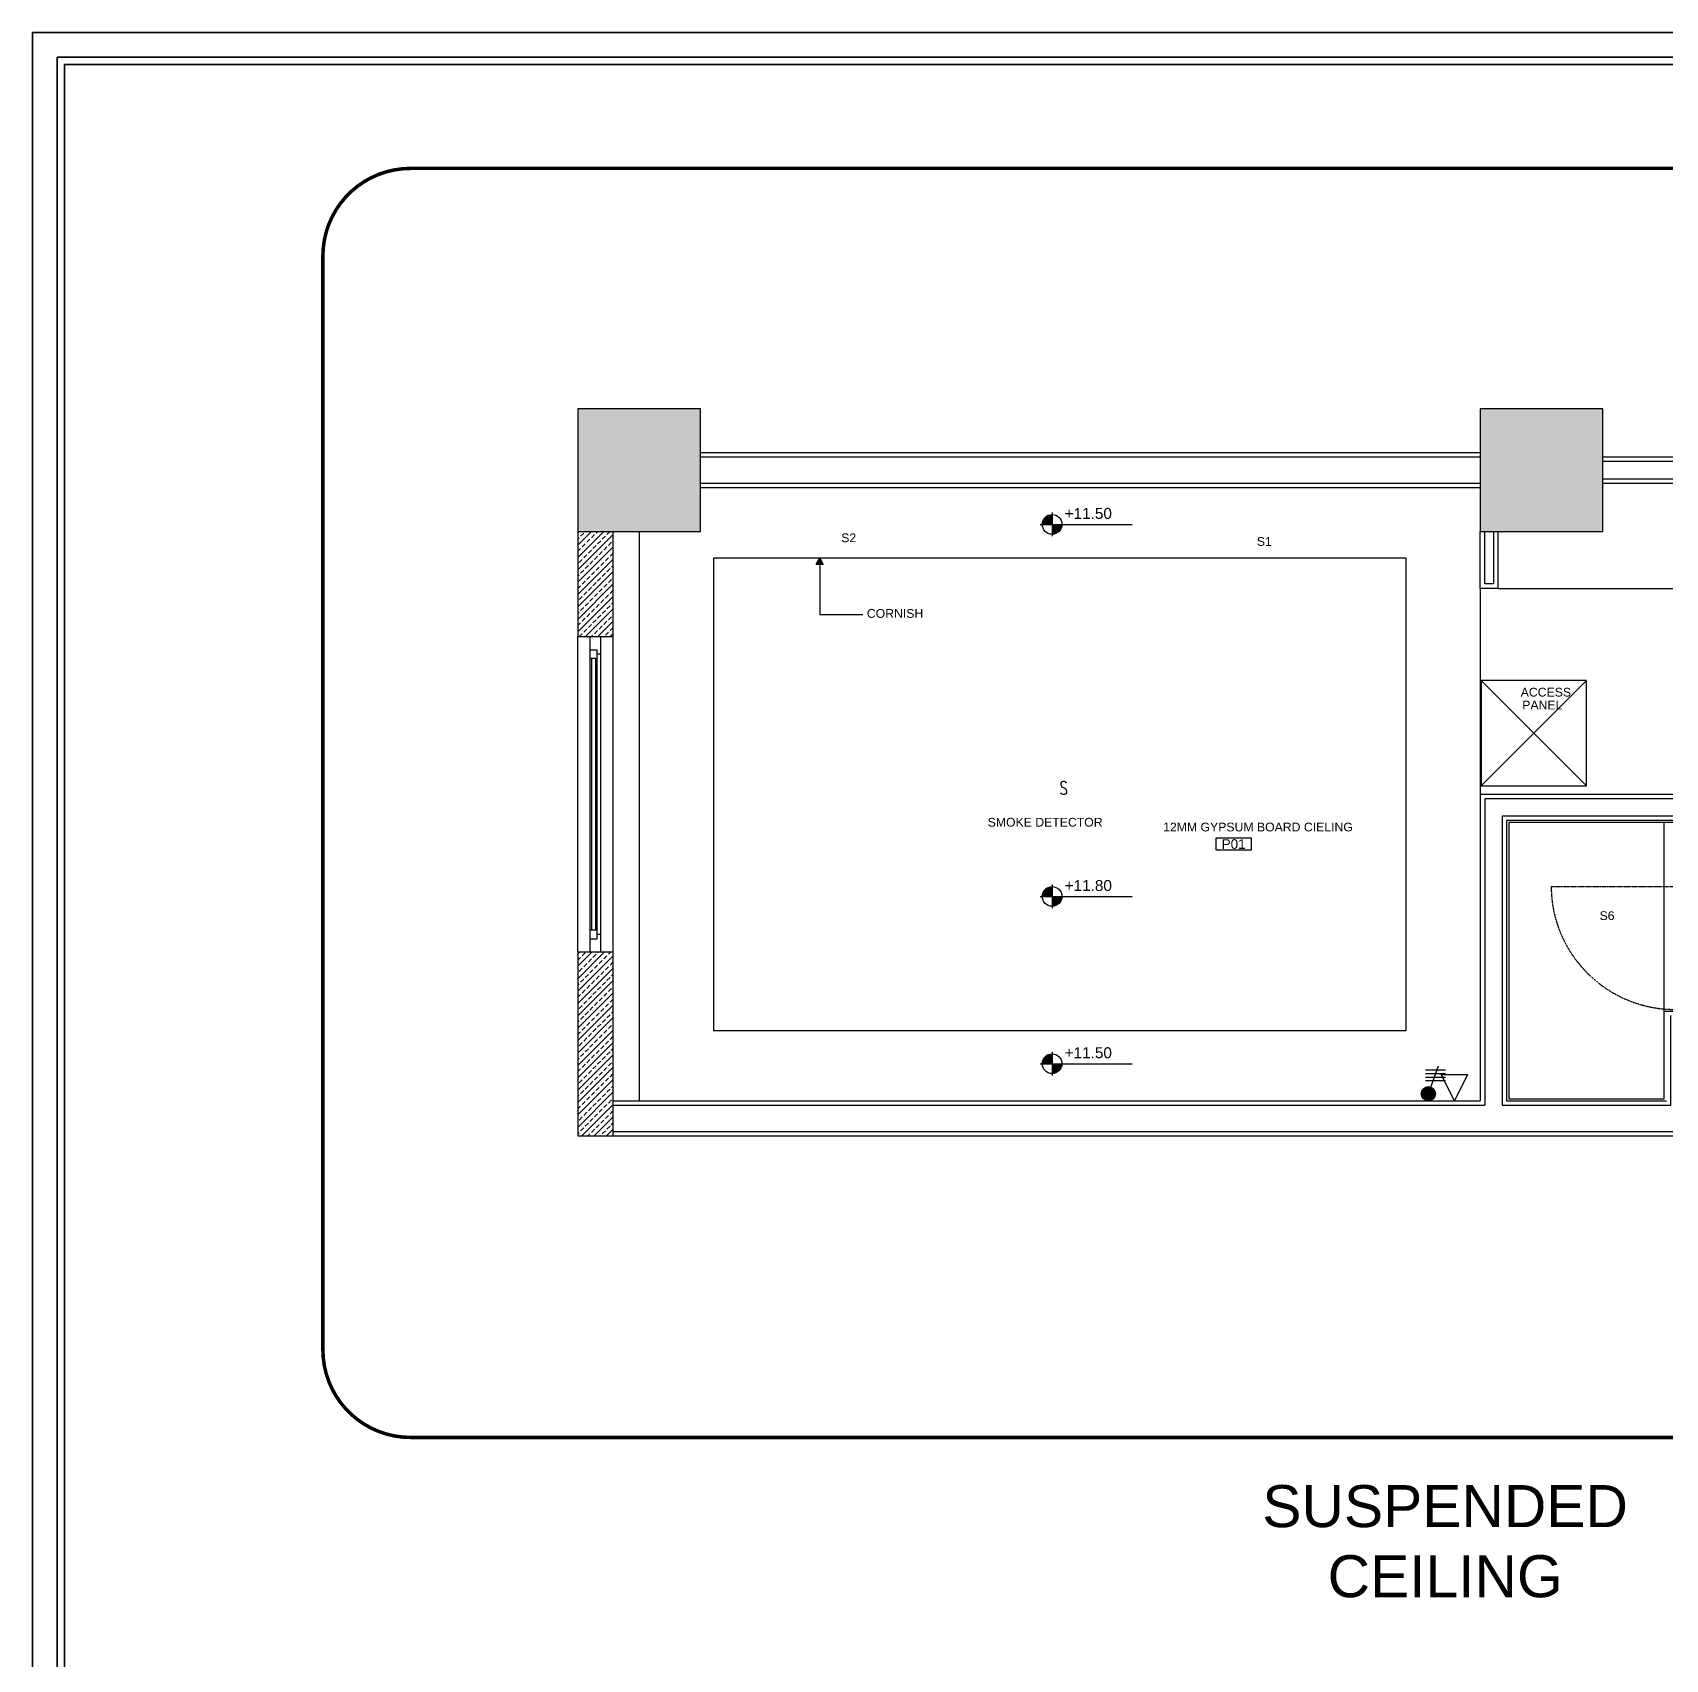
# Model space of a CAD drawing. Header units: centimetres. Extents: x -3207095 to 15275363, y -32656 to 4798027.
# Drawn here: x 699639 to 701037, y 4471799 to 4473191 of the extents above; entities that cross this region are included whole.
import ezdxf
from ezdxf.enums import TextEntityAlignment as Align

# ---------------------------------------------------------------- set-up
doc = ezdxf.new("R2010")
doc.units = ezdxf.units.CM
for name, pattern in [('DUZ', [500, 500]), ('HIDDEN', [0.375, 0.25, -0.125]), ('HIDDEN2', [0.1875, 0.125, -0.0625])]:
    doc.linetypes.add(name, pattern=pattern)
doc.layers.get('0').update_dxf_attribs({"color": 1, "linetype": 'DUZ'})
for name, color, linetype in [('a_asmatavan', 200, 'Continuous'), ('a_duvar_alcipan', 2, 'Continuous'), ('a_duvar_gazbeton', 3, 'Continuous'), ('a_duvar_tarama', 253, 'Continuous'), ('a_gorunus', 233, 'Continuous'), ('a_kolon', 4, 'Continuous'), ('a_kolon_tarama', 252, 'Continuous'), ('a_mobilya', 1, 'Continuous'), ('a_olcu', 30, 'Continuous'), ('a_pencere', 5, 'Continuous'), ('a_seramik', 241, 'Continuous'), ('a_vitrifiye', 195, 'Continuous'), ('a_yazi', 105, 'Continuous'), ('EL-L-LS', 181, 'Continuous'), ('MH-EL-TEL', 222, 'Continuous'), ('SMC-EL-FA', 33, 'Continuous'), ('SMC-EL-FA-TXT', 123, 'Continuous')]:
    doc.layers.add(name, color=color, linetype=linetype)
doc.layers.add('DUVAR', color=7, linetype='Continuous', lineweight=35)
doc.layers.add('EL-L-WIR', color=124, linetype='Continuous', lineweight=30)
doc.layers.get('EL-L-WIR').off()
doc.layers.get('SMC-EL-FA').off()
doc.styles.add('ARIEL100SD', font='arial.ttf')
doc.styles.add('ARIEL20S', font='arial.ttf')
doc.styles.add('ROMANS', font='romans.shx')
doc.styles.add('TBPL+0.00$0$ARIEL100S', font='arial.ttf', dxfattribs={"height": 300})
pattern_1 = [(45, (700256.852, 4472892.64), (-5.3033, 5.3033), []), (45, (700262.155, 4472892.64), (-5.3033, 5.3033), [3.75, -1.875])]

# ---------------------------------------------------------------- blocks, each defined once
blk = doc.blocks.new('ab._kolon70x70')
at = {"layer": 'a_kolon_tarama'}
blk.add_hatch(color=256, dxfattribs=at).paths.add_polyline_path([(-350, 350), (-350, -350), (350, -350), (350, 350)])
blk.add_lwpolyline([(-350, 350), (-350, -350), (350, -350), (350, 350)], close=True)
blk = doc.blocks.new('TBPL+0.00$0$ab_level100x')
h = blk.add_hatch(color=256)
h.paths.add_polyline_path([(0, 300, 0.414214), (-300, 0), (0, 0)])
h.paths.add_polyline_path([(300, 0), (0, 0), (0, -300, 0.414214)])
at = {"linetype": 'Continuous', "ltscale": 1000}
for p, q in [((-360, 0), (2440, 0)), ((0, 360), (0, -360))]:
    blk.add_line(p, q, dxfattribs=at)
blk.add_circle((0, 0), 300, dxfattribs=at)
at = {"style": 'TBPL+0.00$0$ARIEL100S'}
for tag, p in [('+0.00FFL', (500, 100)), ('+0.00SSL', (500, -400))]:
    blk.add_attdef(tag, p, '', height=300, dxfattribs=at)
blk = doc.blocks.new('a_malzeme')
blk.add_lwpolyline([(-100, 70), (100, 70), (100, 0), (-100, 0), (-100, 70)])
at = {"style": 'ARIEL20S'}
blk.add_attdef('P01', text='', height=55, dxfattribs=at).set_placement((0, 35), align=Align.MIDDLE_CENTER)
blk = doc.blocks.new('SD')
at = {"color": 140}
blk.add_circle((0, 0), 0.25, dxfattribs=at)
at = {"layer": 'SMC-EL-FA-TXT', "style": 'ROMANS', "width": 0.75}
blk.add_text('S', height=0.197, dxfattribs=at).set_placement((-0.066, -0.101, 0))
blk = doc.blocks.new('LS-1WAY-4G')
at = {"layer": 'EL-L-LS'}
blk.add_hatch(color=181, dxfattribs=at).paths.add_polyline_path([(0.092, 0.092, 1), (-0.092, 0.092, 1)])
at = {"layer": 'EL-L-LS', "color": 181}
for p, q in [((0.031, 0.178), (0.132, 0.453)), ((-0.036, 0.4), (0.223, 0.4)), ((-0.036, 0.354), (0.223, 0.354)), ((-0.036, 0.308), (0.223, 0.308)), ((-0.036, 0.263), (0.223, 0.263))]:
    blk.add_line(p, q, dxfattribs=at)
blk.add_circle((0, 0.092), 0.0917, dxfattribs=at)

msp = doc.modelspace()

# ---------------------------------------------------------------- hatches: boundary and pattern name
at = {"layer": 'a_duvar_tarama'}
h = msp.add_hatch(dxfattribs=at)
h.set_pattern_fill('ANSI33', color=256, scale=30, style=0)
h.set_pattern_definition(pattern_1)
h.paths.add_polyline_path([(700136.06, 4472764.11), (700106.06, 4472764.11), (700106.06, 4472674.11), (700136.06, 4472674.11)])
h = msp.add_hatch(dxfattribs=at)
h.set_pattern_fill('ANSI33', color=256, scale=30, style=0)
h.set_pattern_definition(pattern_1)
h.paths.add_polyline_path([(700136.06, 4472404.11), (700106.06, 4472404.11), (700106.06, 4472246.61), (700136.06, 4472246.61)])
at = {"layer": 'a_yazi'}
msp.add_hatch(color=256, dxfattribs=at).paths.add_polyline_path([(700316.08, 4472735.87), (700310.06, 4472735.87), (700313.07, 4472741.34)])

# ---------------------------------------------------------------- linework, layer by layer
at = {"layer": 'a_asmatavan', "ltscale": 500}
for p, q in [((700158.56, 4472764.11), (700158.56, 4472276.61)), ((700878.56, 4472715.36), (700878.56, 4472539.11)), ((700879.37, 4472546.4), (700969.37, 4472636.4)), ((700879.37, 4472636.4), (700969.37, 4472546.4))]:
    msp.add_line(p, q, dxfattribs=at)
for points in [[(700222.31, 4472741.61), (700814.81, 4472741.61), (700814.81, 4472336.61), (700222.31, 4472336.61)], [(700879.37, 4472546.4), (700969.37, 4472546.4), (700969.37, 4472636.4), (700879.37, 4472636.4)]]:
    msp.add_lwpolyline(points, close=True, dxfattribs=at)
at = {"layer": 'a_duvar_alcipan'}
for p, q in [((700211.06, 4472831.61), (700878.56, 4472831.61)), ((700983.56, 4472827.86), (701351.06, 4472827.86)), ((700211.06, 4472801.61), (700878.56, 4472801.61)), ((700983.56, 4472805.36), (701321.06, 4472805.36)), ((700878.56, 4472539.11), (701092.31, 4472539.11)), ((700878.56, 4472539.11), (700878.56, 4472276.61)), ((700136.06, 4472276.61), (700878.56, 4472276.61)), ((700136.06, 4472246.61), (701268.56, 4472246.61))]:
    msp.add_line(p, q, dxfattribs=at)
at = {"layer": 'a_duvar_alcipan', "color": 1}
for p, q in [((700211.06, 4472827.86), (700878.56, 4472827.86)), ((700983.56, 4472824.11), (701351.06, 4472824.11)), ((700211.06, 4472805.36), (700878.56, 4472805.36)), ((700983.56, 4472809.11), (701324.81, 4472809.11)), ((700882.31, 4472535.36), (701092.31, 4472535.36)), ((700882.31, 4472535.36), (700882.31, 4472272.86)), ((700136.06, 4472272.86), (700882.31, 4472272.86)), ((700136.06, 4472250.36), (701268.56, 4472250.36))]:
    msp.add_line(p, q, dxfattribs=at)
at = {"layer": 'a_duvar_alcipan'}
for points in [[(700893.56, 4472764.11), (700893.56, 4472715.36), (700878.56, 4472715.36), (700878.56, 4472764.11)], [(701092.31, 4472516.61), (700901.06, 4472516.61), (700901.06, 4472276.61), (701037.86, 4472276.61)]]:
    msp.add_lwpolyline(points, dxfattribs=at)
at = {"layer": 'a_duvar_alcipan', "color": 1}
for points in [[(700889.81, 4472764.11), (700889.81, 4472719.11), (700882.31, 4472719.11), (700882.31, 4472764.11)], [(701092.31, 4472520.36), (700897.31, 4472520.36), (700897.31, 4472272.86), (701041.61, 4472272.86), (701041.61, 4472349.74)]]:
    msp.add_lwpolyline(points, dxfattribs=at)
at = {"layer": 'a_duvar_gazbeton'}
for p, q in [((700106.06, 4472764.11), (700106.06, 4472674.11)), ((700136.06, 4472764.11), (700136.06, 4472674.11)), ((700106.06, 4472674.11), (700136.06, 4472674.11)), ((700106.06, 4472404.11), (700106.06, 4472246.61)), ((700106.06, 4472404.11), (700136.06, 4472404.11)), ((700136.06, 4472404.11), (700136.06, 4472246.61)), ((700106.06, 4472246.61), (700136.06, 4472246.61))]:
    msp.add_line(p, q, dxfattribs=at)
at = {"layer": 'a_gorunus'}
for p, q in [((700106.06, 4472404.11), (700106.06, 4472674.11)), ((700136.06, 4472674.11), (700136.06, 4472404.11)), ((701036.06, 4472353.41), (701036.06, 4472514.81))]:
    msp.add_line(p, q, dxfattribs=at)
at = {"layer": 'a_mobilya'}
msp.add_lwpolyline([(700893.56, 4472715.36), (701321.06, 4472715.36), (701321.06, 4472805.36), (701073.56, 4472805.36)], dxfattribs=at)
at = {"layer": 'a_pencere'}
for p, q in [((700116.56, 4472674.11), (700125.56, 4472674.11)), ((700116.56, 4472404.11), (700116.56, 4472674.11)), ((700125.56, 4472404.11), (700125.56, 4472674.11)), ((700116.56, 4472662.86), (700122.56, 4472662.86)), ((700122.56, 4472415.36), (700122.56, 4472662.86)), ((700125.56, 4472659.11), (700122.56, 4472659.11)), ((700122.56, 4472655.36), (700116.56, 4472655.36)), ((700118.06, 4472422.86), (700118.06, 4472655.36)), ((700121.06, 4472655.36), (700121.06, 4472422.86)), ((700122.56, 4472422.86), (700116.56, 4472422.86)), ((700116.56, 4472415.36), (700122.56, 4472415.36)), ((700125.56, 4472419.11), (700122.56, 4472419.11)), ((700116.56, 4472404.11), (700125.56, 4472404.11))]:
    msp.add_line(p, q, dxfattribs=at)
at = {"layer": 'a_seramik'}
msp.add_lwpolyline([(701084.06, 4472514.81), (700902.86, 4472514.81), (700902.86, 4472278.41), (701036.06, 4472278.41), (701036.06, 4472353.41), (701054.66, 4472353.41), (701054.66, 4472278.41), (701266.76, 4472278.41), (701266.76, 4472353.41), (701364.26, 4472353.41), (701364.26, 4472514.81), (701235.56, 4472514.81)], dxfattribs=at)
at = {"layer": 'a_vitrifiye', "linetype": 'HIDDEN'}
msp.add_lwpolyline([(701047.01, 4472453.91), (701047.01, 4472459.91), (700939.24, 4472459.91, 0.4121477), (701045.29, 4472354.91)], format="xyb", dxfattribs=at)
at = {"layer": 'a_yazi'}
msp.add_lwpolyline([(700316.08, 4472735.87), (700310.06, 4472735.87), (700313.07, 4472741.34)], close=True, dxfattribs=at)
msp.add_lwpolyline([(700313.07, 4472741.34), (700313.07, 4472693.08), (700350.03, 4472693.08)], dxfattribs=at)
at = {"layer": 'Defpoints', "linetype": 'HIDDEN2', "ltscale": 500, "const_width": 3}
msp.add_lwpolyline([(699962.75, 4471988.54), (701579.08, 4471988.54, 0.4142136), (701654.08, 4472063.54), (701654.08, 4472999.84, 0.4142136), (701579.08, 4473074.84), (699962.75, 4473074.84, 0.4142136), (699887.75, 4472999.84), (699887.75, 4472063.54, 0.4142136)], format="xyb", close=True, dxfattribs=at)
at = {"layer": 'DUVAR'}
for points in [[(699639.3, 4473191.05), (706839.3, 4473191.05), (706839.3, 4468391.05), (699639.3, 4468391.05)], [(699660.3, 4473170.05), (706818.3, 4473170.05), (706818.3, 4468412.05), (699660.3, 4468412.05)], [(699666.6, 4473163.75), (706812, 4473163.75), (706812, 4468418.35), (699666.6, 4468418.35)]]:
    msp.add_lwpolyline(points, close=True, dxfattribs=at)
at = {"layer": 'MH-EL-TEL'}
for p, q in [((700856.35, 4472276.61), (700845.1, 4472299.12)), ((700845.1, 4472299.12), (700867.6, 4472299.12)), ((700867.6, 4472299.12), (700856.35, 4472276.61))]:
    msp.add_line(p, q, dxfattribs=at)

# ---------------------------------------------------------------- block references
at = {"layer": 'a_kolon', "xscale": 0.15, "yscale": 0.15, "zscale": 0.15}
for p in [(700158.56, 4472816.61), (700931.06, 4472816.61)]:
    msp.add_blockref('ab._kolon70x70', p, dxfattribs=at)
at = {"layer": 'a_olcu', "xscale": 0.15, "yscale": 0.15, "zscale": 0.15}
msp.add_blockref('a_malzeme', (700667.4, 4472491.25), dxfattribs=at).add_auto_attribs({'P01': 'P01'})
at = {"layer": 'a_yazi'}
ref = msp.add_blockref('TBPL+0.00$0$ab_level100x', (700512.02, 4472770.13), dxfattribs=dict(at, xscale=0.028125, yscale=0.028125, zscale=0.028125))
ref.add_attrib('+0.00FFL', '+11.50', (700522.77, 4472774.82), dxfattribs={"layer": '0', "height": 9.375, "style": 'ARIEL100SD'})
ref = msp.add_blockref('TBPL+0.00$0$ab_level100x', (700512.02, 4472451.62), dxfattribs=dict(at, xscale=0.028125, yscale=0.028125, zscale=0.028125))
ref.add_attrib('+0.00FFL', '+11.80', (700522.77, 4472456.32), dxfattribs={"layer": '0', "height": 9.375, "style": 'ARIEL100SD'})
ref = msp.add_blockref('TBPL+0.00$0$ab_level100x', (700512.02, 4472308.46), dxfattribs=dict(at, xscale=0.028125, yscale=0.028125, zscale=0.028125))
ref.add_attrib('+0.00FFL', '+11.50', (700522.77, 4472313.15), dxfattribs={"layer": '0', "height": 9.375, "style": 'ARIEL100SD'})
at = {"layer": 'EL-L-WIR', "xscale": 66.35520000000088, "yscale": 66.35520000000088, "zscale": 66.35520000000088}
msp.add_blockref('LS-1WAY-4G', (700834.1, 4472276.61), dxfattribs=at)
at = {"layer": 'SMC-EL-FA', "xscale": 57, "yscale": 57, "zscale": 57}
msp.add_blockref('SD', (700522.07, 4472544.61), dxfattribs=at)

# ---------------------------------------------------------------- texts
at = {"layer": 'a_yazi', "char_height": 7.5, "style": 'ARIEL20S'}
for s, insert, width, attachment_point in [('S2', (700331.47, 4472762.4), 77.0837, 1), ('S1', (700687.25, 4472759.22), 77.0837, 1), ('CORNISH ', (700353.4, 4472690.03), 214.8591, 7), ('ACCESS', (700913.15, 4472622.63), 214.8591, 7), ('PANEL', (700914.47, 4472611.68), 214.8591, 7), ('SMOKE DETECTOR', (700456.85, 4472511.29), 214.8591, 7), ('12MM GYPSUM BOARD CIELING ', (700607.04, 4472507.2), 214.8591, 7), ('S6', (700980.64, 4472438.93), 77.0837, 1)]:
    msp.add_mtext(s, dxfattribs=dict(at, insert=insert, width=width, attachment_point=attachment_point))
at = {"layer": 'Defpoints', "insert": (700848.44, 4471899.47), "char_height": 36, "width": 461.811, "attachment_point": 5, "style": 'ARIEL20S'}
msp.add_mtext('SUSPENDED CEILING', dxfattribs=at)

doc.saveas('drawing.dxf')
